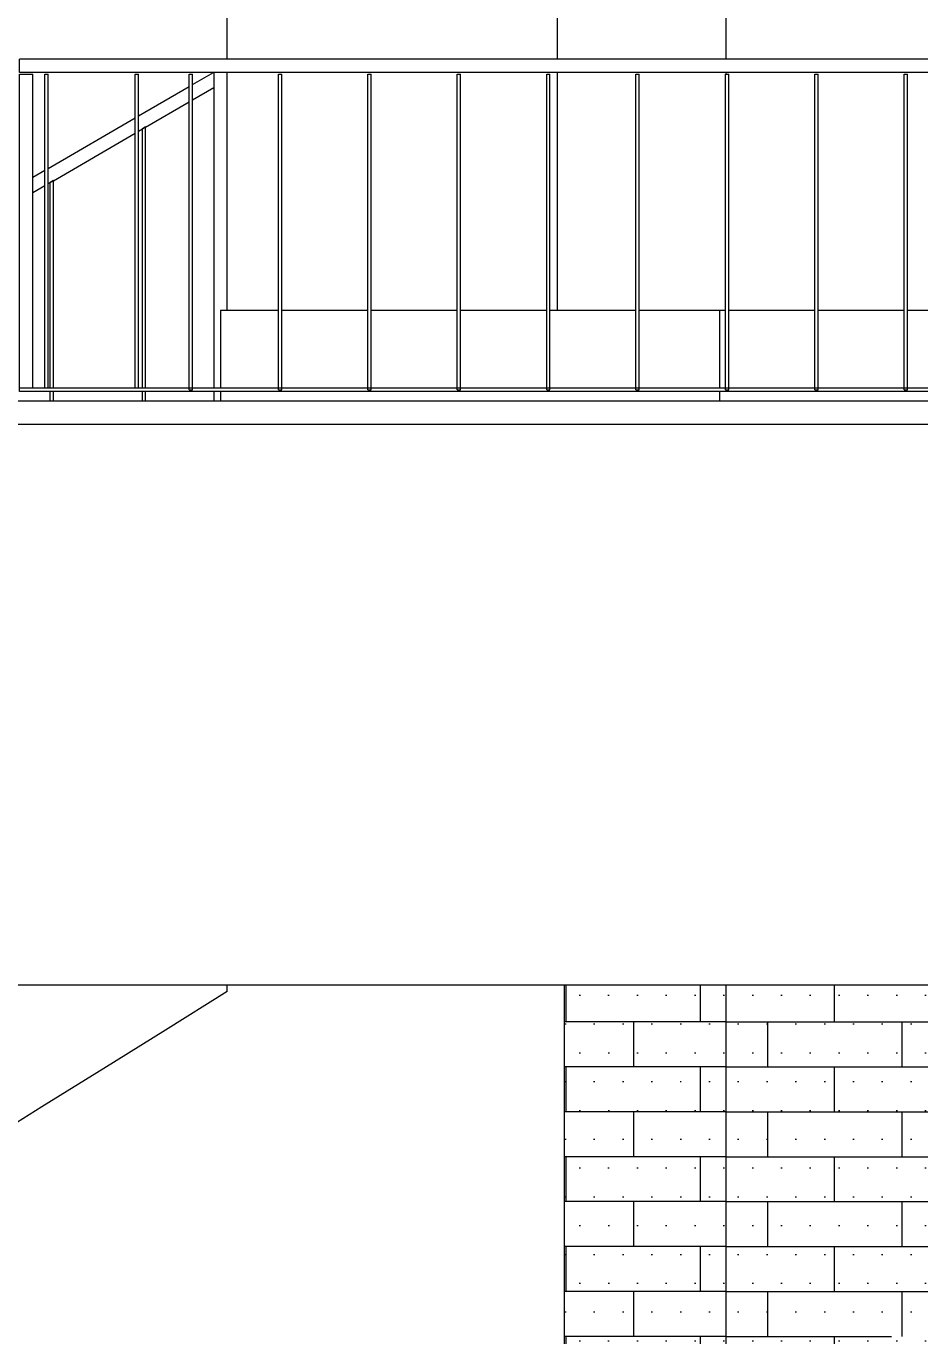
# Model space of a CAD drawing. Header units: metres. Extents: x -111189 to -108577, y -72951 to -72647.
# Drawn here: x -108825.106 to -108823.754, y -72942.913 to -72940.933 of the extents above; entities that cross this region are included whole.
import ezdxf

# ---------------------------------------------------------------- set-up
doc = ezdxf.new("R2010")
doc.units = ezdxf.units.M
doc.header["$MEASUREMENT"] = 0
for name, color, linetype in [('03 - COBERTURA', 7, 'Continuous'), ('03 - LAJES', 7, 'Continuous'), ('04 - TECTO FALSO', 7, 'Continuous'), ('06 - ESCADAS _ GUARDAS', 7, 'Continuous'), ('06 - FORRA', 7, 'Continuous'), ('12 - COTAS GERAIS', 7, 'Continuous')]:
    doc.layers.add(name, color=color, linetype=linetype)
doc.styles.add('ESTILO_GERADO_7', font='')
doc.styles.get('ESTILO_GERADO_7').set_extended_font_data('Helvetica')
doc.dimstyles.new('ESTILO_GERADO__5', dxfattribs={"dimtxt": 0.15, "dimasz": 0.114, "dimexe": 0.18, "dimexo": 0.0625, "dimgap": 0, "dimtad": 1, "dimzin": 0, "dimdsep": 46, "dimtxsty": 'ESTILO_GERADO_7', "dimblk": 'ARROWHEAD_2', "dimblk1": 'ARROWHEAD_2', "dimblk2": 'ARROWHEAD_2', "dimcen": 0.09, "dimse1": 1, "dimse2": 1, "dimclrd": 7, "dimclre": 7, "dimclrt": 7, "dimadec": 0, "dimazin": 0, "dimtfac": 1, "dimtdec": 4, "dimtmove": 0, "dimatfit": 3, "dimfxl": 1, "dimtolj": 1, "dimtzin": 0, "dimarcsym": 0})
pattern_1 = [(360, (-108649.912126, -72941.96242), (0.021783658, 0.043567315), [0, -0.043567315])]

# ---------------------------------------------------------------- blocks, each defined once
blk = doc.blocks.new('Corte Elem_1490_1', base_point=(-108649.9121, -72941.9624))
at = {"layer": '06 - ESCADAS _ GUARDAS', "color": 251, "linetype": 'Continuous', "lineweight": 13}
for p, q in [((-108824.8545, -72941.0209), (-108824.8227, -72941.0024)), ((-108824.9362, -72941.0683), (-108824.8595, -72941.0238)), ((-108824.8545, -72941.044), (-108824.8222, -72941.0253)), ((-108824.9253, -72941.0851), (-108824.8595, -72941.0469)), ((-108825.0727, -72941.1476), (-108824.9412, -72941.0712)), ((-108824.9362, -72941.0914), (-108824.9303, -72941.088)), ((-108824.9303, -72941.088), (-108824.9253, -72941.0851)), ((-108825.0649, -72941.1662), (-108824.9412, -72941.0943)), ((-108825.096, -72941.1611), (-108825.0777, -72941.1505)), ((-108825.0727, -72941.1707), (-108825.0699, -72941.1691)), ((-108825.0699, -72941.1691), (-108825.0649, -72941.1662)), ((-108825.096, -72941.1842), (-108825.0777, -72941.1736))]:
    blk.add_line(p, q, dxfattribs=at)
blk = doc.blocks.new('*X2192', base_point=(-108649.9121, -72941.9624))
at = {"color": 254, "linetype": 'Continuous', "lineweight": 13}
for p, q in [((-108824.2891, -72942.4384), (-108824.2891, -72942.3825)), ((-108824.0861, -72942.4384), (-108824.0861, -72942.3825)), ((-108824.2891, -72942.4384), (-108824.2922, -72942.4384)), ((-108824.0861, -72942.4384), (-108824.2891, -72942.4384)), ((-108824.1876, -72942.4384), (-108824.1876, -72942.5064)), ((-108824.0471, -72942.4384), (-108824.0861, -72942.4384)), ((-108824.2891, -72942.5064), (-108824.2922, -72942.5064)), ((-108824.0861, -72942.5064), (-108824.2891, -72942.5064)), ((-108824.2891, -72942.5744), (-108824.2891, -72942.5064)), ((-108824.0471, -72942.5064), (-108824.0861, -72942.5064)), ((-108824.0861, -72942.5744), (-108824.0861, -72942.5064)), ((-108824.2891, -72942.5744), (-108824.2922, -72942.5744)), ((-108824.0861, -72942.5744), (-108824.2891, -72942.5744)), ((-108824.1876, -72942.5744), (-108824.1876, -72942.6424)), ((-108824.0471, -72942.5744), (-108824.0861, -72942.5744)), ((-108824.2891, -72942.6424), (-108824.2922, -72942.6424)), ((-108824.0861, -72942.6424), (-108824.2891, -72942.6424)), ((-108824.2891, -72942.7104), (-108824.2891, -72942.6424)), ((-108824.0471, -72942.6424), (-108824.0861, -72942.6424)), ((-108824.0861, -72942.7104), (-108824.0861, -72942.6424)), ((-108824.2891, -72942.7104), (-108824.2922, -72942.7104)), ((-108824.0861, -72942.7104), (-108824.2891, -72942.7104)), ((-108824.1876, -72942.7104), (-108824.1876, -72942.7784)), ((-108824.0471, -72942.7104), (-108824.0861, -72942.7104)), ((-108824.2891, -72942.7784), (-108824.2922, -72942.7784)), ((-108824.0861, -72942.7784), (-108824.2891, -72942.7784)), ((-108824.2891, -72942.8464), (-108824.2891, -72942.7784)), ((-108824.0471, -72942.7784), (-108824.0861, -72942.7784)), ((-108824.0861, -72942.8464), (-108824.0861, -72942.7784)), ((-108824.2891, -72942.8464), (-108824.2922, -72942.8464)), ((-108824.0861, -72942.8464), (-108824.2891, -72942.8464)), ((-108824.1876, -72942.8464), (-108824.1876, -72942.9144)), ((-108824.0471, -72942.8464), (-108824.0861, -72942.8464)), ((-108824.2891, -72942.9144), (-108824.2922, -72942.9144)), ((-108824.0861, -72942.9144), (-108824.2891, -72942.9144)), ((-108824.2891, -72942.9824), (-108824.2891, -72942.9144)), ((-108824.0471, -72942.9144), (-108824.0861, -72942.9144)), ((-108824.0861, -72942.9824), (-108824.0861, -72942.9144)), ((-108824.2891, -72942.9824), (-108824.2922, -72942.9824)), ((-108824.0861, -72942.9824), (-108824.2891, -72942.9824)), ((-108824.1876, -72942.9824), (-108824.1876, -72943.0504)), ((-108824.0471, -72942.9824), (-108824.0861, -72942.9824)), ((-108824.2891, -72943.0504), (-108824.2922, -72943.0504)), ((-108824.0861, -72943.0504), (-108824.2891, -72943.0504)), ((-108824.2891, -72943.1184), (-108824.2891, -72943.0504)), ((-108824.0471, -72943.0504), (-108824.0861, -72943.0504)), ((-108824.0861, -72943.1184), (-108824.0861, -72943.0504)), ((-108824.2891, -72943.1184), (-108824.2922, -72943.1184)), ((-108824.0861, -72943.1184), (-108824.2891, -72943.1184)), ((-108824.1876, -72943.1184), (-108824.1876, -72943.1864)), ((-108824.0471, -72943.1184), (-108824.0861, -72943.1184)), ((-108824.2891, -72943.1864), (-108824.2922, -72943.1864)), ((-108824.0861, -72943.1864), (-108824.2891, -72943.1864)), ((-108824.2891, -72943.2544), (-108824.2891, -72943.1864)), ((-108824.0471, -72943.1864), (-108824.0861, -72943.1864)), ((-108824.0861, -72943.2544), (-108824.0861, -72943.1864)), ((-108824.2891, -72943.2544), (-108824.2922, -72943.2544)), ((-108824.0861, -72943.2544), (-108824.2891, -72943.2544)), ((-108824.1876, -72943.2544), (-108824.1876, -72943.3224)), ((-108824.0471, -72943.2544), (-108824.0861, -72943.2544)), ((-108824.2891, -72943.3224), (-108824.2922, -72943.3224)), ((-108824.0861, -72943.3224), (-108824.2891, -72943.3224)), ((-108824.2891, -72943.3904), (-108824.2891, -72943.3224)), ((-108824.0471, -72943.3224), (-108824.0861, -72943.3224)), ((-108824.0861, -72943.3904), (-108824.0861, -72943.3224)), ((-108824.2891, -72943.3904), (-108824.2922, -72943.3904)), ((-108824.0861, -72943.3904), (-108824.2891, -72943.3904)), ((-108824.1876, -72943.3904), (-108824.1876, -72943.4584)), ((-108824.0471, -72943.3904), (-108824.0861, -72943.3904)), ((-108824.2891, -72943.4584), (-108824.2922, -72943.4584)), ((-108824.0861, -72943.4584), (-108824.2891, -72943.4584)), ((-108824.2891, -72943.5264), (-108824.2891, -72943.4584)), ((-108824.0471, -72943.4584), (-108824.0861, -72943.4584)), ((-108824.0861, -72943.5264), (-108824.0861, -72943.4584)), ((-108824.2891, -72943.5264), (-108824.2922, -72943.5264)), ((-108824.0861, -72943.5264), (-108824.2891, -72943.5264)), ((-108824.1876, -72943.5264), (-108824.1876, -72943.5944)), ((-108824.0471, -72943.5264), (-108824.0861, -72943.5264)), ((-108824.2891, -72943.5944), (-108824.2922, -72943.5944)), ((-108824.0861, -72943.5944), (-108824.2891, -72943.5944)), ((-108824.2891, -72943.6624), (-108824.2891, -72943.5944)), ((-108824.0471, -72943.5944), (-108824.0861, -72943.5944)), ((-108824.0861, -72943.6624), (-108824.0861, -72943.5944)), ((-108824.2891, -72943.6624), (-108824.2922, -72943.6624)), ((-108824.0861, -72943.6624), (-108824.2891, -72943.6624)), ((-108824.1876, -72943.6624), (-108824.1876, -72943.7304)), ((-108824.0471, -72943.6624), (-108824.0861, -72943.6624)), ((-108824.2891, -72943.7304), (-108824.2922, -72943.7304)), ((-108824.0861, -72943.7304), (-108824.2891, -72943.7304)), ((-108824.2891, -72943.7984), (-108824.2891, -72943.7304)), ((-108824.0471, -72943.7304), (-108824.0861, -72943.7304)), ((-108824.0861, -72943.7984), (-108824.0861, -72943.7304)), ((-108824.2891, -72943.7984), (-108824.2922, -72943.7984)), ((-108824.0861, -72943.7984), (-108824.2891, -72943.7984)), ((-108824.1876, -72943.7984), (-108824.1876, -72943.8418)), ((-108824.0471, -72943.7984), (-108824.0861, -72943.7984))]:
    blk.add_line(p, q, dxfattribs=at)
blk = doc.blocks.new('Corte Elem_1500_1', base_point=(-108649.9121, -72941.9624))
at = {"linetype": 'Continuous', "lineweight": 13}
h = blk.add_hatch(dxfattribs=at)
h.set_pattern_fill('DOTS_0001', color=251, style=0, pattern_type=2)
h.set_pattern_definition(pattern_1)
h.paths.add_polyline_path([(-108824.2922, -72942.3825), (-108824.2922, -72943.5962), (-108824.0687, -72943.8427), (-108824.0471, -72943.8429), (-108824.0471, -72942.3825)])
at = {"color": 7, "linetype": 'Continuous', "lineweight": 13}
blk.add_line((-108824.2922, -72942.3825), (-108824.2922, -72943.841), dxfattribs=at)
at = {"lineweight": 0}
blk.add_blockref('*X2192', (-108649.9121, -72941.9624), dxfattribs=at)
blk = doc.blocks.new('Corte Elem_1519_1', base_point=(-108649.9121, -72941.9624))
at = {"layer": '03 - LAJES', "color": 7, "linetype": 'Continuous', "lineweight": 13}
blk.add_line((-108825.3922, -72942.3825), (-108821.3422, -72942.3825), dxfattribs=at)
blk = doc.blocks.new('Corte Elem_1524_1', base_point=(-108649.9121, -72941.9624))
at = {"layer": '03 - COBERTURA', "color": 7, "linetype": 'Continuous', "lineweight": 13}
for p, q in [((-108824.8022, -72940.9824), (-108824.8022, -72939.0624)), ((-108824.8022, -72941.3624), (-108824.8022, -72941.0024))]:
    blk.add_line(p, q, dxfattribs=at)
blk = doc.blocks.new('Corte Elem_1525_1', base_point=(-108649.9121, -72941.9624))
at = {"layer": '03 - COBERTURA', "color": 7, "linetype": 'Continuous', "lineweight": 13}
for p, q in [((-108824.0471, -72940.9824), (-108824.0471, -72939.0624)), ((-108824.0471, -72941.0049), (-108824.0471, -72941.0024))]:
    blk.add_line(p, q, dxfattribs=at)
blk = doc.blocks.new('Corte Elem_1610_1', base_point=(-108649.9121, -72941.9624))
at = {"layer": '06 - FORRA', "color": 7, "linetype": 'Continuous', "lineweight": 13}
for p, q in [((-108824.0484, -72941.3624), (-108824.0571, -72941.3624)), ((-108824.0571, -72941.3624), (-108824.0571, -72941.4799)), ((-108823.9132, -72941.3624), (-108824.0434, -72941.3624)), ((-108823.778, -72941.3624), (-108823.9082, -72941.3624)), ((-108823.6428, -72941.3624), (-108823.773, -72941.3624)), ((-108823.5371, -72941.3624), (-108823.6378, -72941.3624)), ((-108823.5371, -72941.4799), (-108823.5371, -72941.3624)), ((-108824.0571, -72941.4849), (-108824.0571, -72941.4993)), ((-108823.5371, -72941.4993), (-108823.5371, -72941.4849))]:
    blk.add_line(p, q, dxfattribs=at)
blk = doc.blocks.new('Corte Elem_1611_1', base_point=(-108649.9121, -72941.9624))
at = {"layer": '06 - FORRA', "color": 7, "linetype": 'Continuous', "lineweight": 13}
for p, q in [((-108824.7243, -72941.3624), (-108824.8122, -72941.3624)), ((-108824.8122, -72941.3624), (-108824.8122, -72941.4799)), ((-108824.5891, -72941.3624), (-108824.7193, -72941.3624)), ((-108824.4539, -72941.3624), (-108824.5841, -72941.3624)), ((-108824.3187, -72941.3624), (-108824.4489, -72941.3624)), ((-108824.1836, -72941.3624), (-108824.3137, -72941.3624)), ((-108824.0571, -72941.3624), (-108824.1786, -72941.3624)), ((-108824.8122, -72941.4849), (-108824.8122, -72941.4993))]:
    blk.add_line(p, q, dxfattribs=at)
blk = doc.blocks.new('Corte Elem_1646_1', base_point=(-108649.9121, -72941.9624))
at = {"layer": '04 - TECTO FALSO', "color": 7, "linetype": 'Continuous', "lineweight": 13}
for p, q in [((-108825.3922, -72941.4993), (-108821.3422, -72941.4993)), ((-108825.3922, -72941.5343), (-108821.3422, -72941.5343))]:
    blk.add_line(p, q, dxfattribs=at)
blk = doc.blocks.new('Corte Elem_1652_1', base_point=(-108649.9121, -72941.9624))
at = {"layer": '06 - FORRA', "color": 7, "linetype": 'Continuous', "lineweight": 13}
for p, q in [((-108824.3022, -72940.9824), (-108824.3022, -72938.6624)), ((-108824.3022, -72941.3624), (-108824.3022, -72941.0024))]:
    blk.add_line(p, q, dxfattribs=at)
blk = doc.blocks.new('Corte Elem_1677_1', base_point=(-108649.9121, -72941.9624))
at = {"layer": '06 - ESCADAS _ GUARDAS', "color": 251, "linetype": 'Continuous', "lineweight": 13}
for p, q in [((-108824.8022, -72942.3926), (-108824.8955, -72942.4508)), ((-108824.8022, -72942.3926), (-108824.8022, -72942.3825)), ((-108824.8955, -72942.4508), (-108824.9888, -72942.509)), ((-108824.9888, -72942.509), (-108825.0822, -72942.5672)), ((-108825.0822, -72942.5672), (-108825.1755, -72942.6254))]:
    blk.add_line(p, q, dxfattribs=at)
blk = doc.blocks.new('Corte Elem_1703_1', base_point=(-108649.9121, -72941.9624))
at = {"layer": '06 - ESCADAS _ GUARDAS', "color": 251, "linetype": 'Continuous', "lineweight": 13}
for p, q in [((-108825.0699, -72941.1684), (-108825.0649, -72941.1655)), ((-108825.0699, -72941.1691), (-108825.0699, -72941.1684)), ((-108825.0699, -72941.4799), (-108825.0699, -72941.1691)), ((-108825.0649, -72941.1662), (-108825.0649, -72941.1655)), ((-108825.0649, -72941.4799), (-108825.0649, -72941.1662)), ((-108825.0699, -72941.4993), (-108825.0699, -72941.4849)), ((-108825.0649, -72941.4993), (-108825.0649, -72941.4849))]:
    blk.add_line(p, q, dxfattribs=at)
blk = doc.blocks.new('Corte Elem_1704_1', base_point=(-108649.9121, -72941.9624))
at = {"layer": '06 - ESCADAS _ GUARDAS', "color": 251, "linetype": 'Continuous', "lineweight": 13}
for p, q in [((-108824.9303, -72941.0874), (-108824.9253, -72941.0845)), ((-108824.9303, -72941.088), (-108824.9303, -72941.0874)), ((-108824.9303, -72941.4799), (-108824.9303, -72941.088)), ((-108824.9253, -72941.0851), (-108824.9253, -72941.0845)), ((-108824.9253, -72941.4799), (-108824.9253, -72941.0851)), ((-108824.9303, -72941.4993), (-108824.9303, -72941.4849)), ((-108824.9253, -72941.4993), (-108824.9253, -72941.4849))]:
    blk.add_line(p, q, dxfattribs=at)
blk = doc.blocks.new('*X2411', base_point=(-108649.9121, -72941.9624))
at = {"color": 254, "linetype": 'Continuous', "lineweight": 13}
for p, q in [((-108823.8831, -72942.4384), (-108823.8831, -72942.3825)), ((-108824.0471, -72942.4384), (-108823.8831, -72942.4384)), ((-108823.9846, -72942.4384), (-108823.9846, -72942.5064)), ((-108823.8831, -72942.4384), (-108823.7971, -72942.4384)), ((-108824.0471, -72942.5064), (-108823.8831, -72942.5064)), ((-108823.8831, -72942.5064), (-108823.7971, -72942.5064)), ((-108823.8831, -72942.5744), (-108823.8831, -72942.5064)), ((-108824.0471, -72942.5744), (-108823.8831, -72942.5744)), ((-108823.9846, -72942.5744), (-108823.9846, -72942.6424)), ((-108823.8831, -72942.5744), (-108823.7971, -72942.5744)), ((-108824.0471, -72942.6424), (-108823.8831, -72942.6424)), ((-108823.8831, -72942.6424), (-108823.7971, -72942.6424)), ((-108823.8831, -72942.7104), (-108823.8831, -72942.6424)), ((-108824.0471, -72942.7104), (-108823.8831, -72942.7104)), ((-108823.9846, -72942.7104), (-108823.9846, -72942.7784)), ((-108823.8831, -72942.7104), (-108823.7971, -72942.7104)), ((-108824.0471, -72942.7784), (-108823.8831, -72942.7784)), ((-108823.8831, -72942.7784), (-108823.7971, -72942.7784)), ((-108823.8831, -72942.8464), (-108823.8831, -72942.7784)), ((-108824.0471, -72942.8464), (-108823.8831, -72942.8464)), ((-108823.9846, -72942.8464), (-108823.9846, -72942.9144)), ((-108823.8831, -72942.8464), (-108823.7971, -72942.8464)), ((-108824.0471, -72942.9144), (-108823.8831, -72942.9144)), ((-108823.8831, -72942.9144), (-108823.7971, -72942.9144)), ((-108823.8831, -72942.9824), (-108823.8831, -72942.9144)), ((-108824.0471, -72942.9824), (-108823.8831, -72942.9824)), ((-108823.9846, -72942.9824), (-108823.9846, -72943.0504)), ((-108823.8831, -72942.9824), (-108823.7971, -72942.9824)), ((-108824.0471, -72943.0504), (-108823.8831, -72943.0504)), ((-108823.8831, -72943.0504), (-108823.7971, -72943.0504)), ((-108823.8831, -72943.1184), (-108823.8831, -72943.0504)), ((-108824.0471, -72943.1184), (-108823.8831, -72943.1184)), ((-108823.9846, -72943.1184), (-108823.9846, -72943.1864)), ((-108823.8831, -72943.1184), (-108823.7971, -72943.1184)), ((-108824.0471, -72943.1864), (-108823.8831, -72943.1864)), ((-108823.8831, -72943.1864), (-108823.7971, -72943.1864)), ((-108823.8831, -72943.2544), (-108823.8831, -72943.1864)), ((-108824.0471, -72943.2544), (-108823.8831, -72943.2544)), ((-108823.9846, -72943.2544), (-108823.9846, -72943.3224)), ((-108823.8831, -72943.2544), (-108823.7971, -72943.2544)), ((-108824.0471, -72943.3224), (-108823.8831, -72943.3224)), ((-108823.8831, -72943.3224), (-108823.7971, -72943.3224)), ((-108823.8831, -72943.3904), (-108823.8831, -72943.3224)), ((-108824.0471, -72943.3904), (-108823.8831, -72943.3904)), ((-108823.9846, -72943.3904), (-108823.9846, -72943.4584)), ((-108823.8831, -72943.3904), (-108823.7971, -72943.3904)), ((-108824.0471, -72943.4584), (-108823.8831, -72943.4584)), ((-108823.8831, -72943.4584), (-108823.7971, -72943.4584)), ((-108823.8831, -72943.5264), (-108823.8831, -72943.4584)), ((-108824.0471, -72943.5264), (-108823.8831, -72943.5264)), ((-108823.9846, -72943.5264), (-108823.9846, -72943.5944)), ((-108823.8831, -72943.5264), (-108823.7971, -72943.5264)), ((-108824.0471, -72943.5944), (-108823.8831, -72943.5944)), ((-108823.8831, -72943.5944), (-108823.7971, -72943.5944)), ((-108823.8831, -72943.6624), (-108823.8831, -72943.5944)), ((-108824.0471, -72943.6624), (-108823.8831, -72943.6624)), ((-108823.9846, -72943.6624), (-108823.9846, -72943.7304)), ((-108823.8831, -72943.6624), (-108823.7971, -72943.6624)), ((-108824.0471, -72943.7304), (-108823.8831, -72943.7304)), ((-108823.8831, -72943.7304), (-108823.7971, -72943.7304)), ((-108823.8831, -72943.7984), (-108823.8831, -72943.7304)), ((-108824.0471, -72943.7984), (-108823.8831, -72943.7984)), ((-108823.9846, -72943.7984), (-108823.9846, -72943.8664)), ((-108823.8831, -72943.7984), (-108823.7971, -72943.7984)), ((-108824.0471, -72943.8664), (-108823.8831, -72943.8664)), ((-108823.8831, -72943.8664), (-108823.7971, -72943.8664)), ((-108823.8831, -72943.9066), (-108823.8831, -72943.8664))]:
    blk.add_line(p, q, dxfattribs=at)
blk = doc.blocks.new('Corte Elem_1711_1', base_point=(-108649.9121, -72941.9624))
at = {"linetype": 'Continuous', "lineweight": 13}
h = blk.add_hatch(dxfattribs=at)
h.set_pattern_fill('DOTS_0001', color=251, style=0, pattern_type=2)
h.set_pattern_definition(pattern_1)
h.paths.add_polyline_path([(-108823.7971, -72942.3825), (-108824.0471, -72942.3825), (-108824.0471, -72943.1028), (-108823.7971, -72943.1028)])
at = {"color": 7, "linetype": 'Continuous', "lineweight": 13}
blk.add_line((-108824.0471, -72943.9263), (-108824.0471, -72942.3825), dxfattribs=at)
at = {"lineweight": 0}
blk.add_blockref('*X2411', (-108649.9121, -72941.9624), dxfattribs=at)
blk = doc.blocks.new('*X2413', base_point=(-108649.9121, -72941.9624))
at = {"color": 254, "linetype": 'Continuous', "lineweight": 13}
for p, q in [((-108823.7971, -72942.4384), (-108823.6801, -72942.4384)), ((-108823.7816, -72942.4384), (-108823.7816, -72942.5064)), ((-108823.7971, -72942.5064), (-108823.6801, -72942.5064)), ((-108823.7971, -72942.5744), (-108823.6801, -72942.5744)), ((-108823.7816, -72942.5744), (-108823.7816, -72942.6424)), ((-108823.7971, -72942.6424), (-108823.6801, -72942.6424)), ((-108823.7971, -72942.7104), (-108823.6801, -72942.7104)), ((-108823.7816, -72942.7104), (-108823.7816, -72942.7784)), ((-108823.7971, -72942.7784), (-108823.6801, -72942.7784)), ((-108823.7971, -72942.8464), (-108823.6801, -72942.8464)), ((-108823.7816, -72942.8464), (-108823.7816, -72942.9144))]:
    blk.add_line(p, q, dxfattribs=at)
blk = doc.blocks.new('Corte Elem_1712_1', base_point=(-108649.9121, -72941.9624))
at = {"linetype": 'Continuous', "lineweight": 13}
h = blk.add_hatch(dxfattribs=at)
h.set_pattern_fill('DOTS_0001', color=251, style=0, pattern_type=2)
h.set_pattern_definition(pattern_1)
h.paths.add_polyline_path([(-108821.3422, -72942.3825), (-108823.7971, -72942.3825), (-108823.7971, -72943.1028), (-108821.3422, -72943.1028)])
at = {"lineweight": 0}
blk.add_blockref('*X2413', (-108649.9121, -72941.9624), dxfattribs=at)
blk = doc.blocks.new('Corte Elem_1756_1', base_point=(-108649.9121, -72941.9624))
at = {"layer": '06 - ESCADAS _ GUARDAS', "color": 251, "linetype": 'Continuous', "lineweight": 13}
for p, q in [((-108824.8222, -72941.0024), (-108824.8222, -72941.4799)), ((-108824.8222, -72941.4849), (-108824.8222, -72941.4993))]:
    blk.add_line(p, q, dxfattribs=at)
blk = doc.blocks.new('Corte Elem_1757_1', base_point=(-108649.9121, -72941.9624))
at = {"layer": '06 - ESCADAS _ GUARDAS', "color": 7, "linetype": 'Continuous', "lineweight": 13}
for p, q in [((-108821.3422, -72940.9824), (-108824.9922, -72940.9824)), ((-108821.3622, -72941.0024), (-108824.9922, -72941.0024))]:
    blk.add_line(p, q, dxfattribs=at)
blk = doc.blocks.new('Corte Elem_1758_1', base_point=(-108649.9121, -72941.9624))
at = {"layer": '06 - ESCADAS _ GUARDAS', "color": 7, "linetype": 'Continuous', "lineweight": 13}
for p, q in [((-108824.8595, -72941.4799), (-108824.9922, -72941.4799)), ((-108821.3622, -72941.4849), (-108824.9922, -72941.4849)), ((-108824.8545, -72941.4799), (-108824.8595, -72941.4799)), ((-108824.7243, -72941.4799), (-108824.8545, -72941.4799)), ((-108824.7193, -72941.4799), (-108824.7243, -72941.4799)), ((-108824.5891, -72941.4799), (-108824.7193, -72941.4799)), ((-108824.5841, -72941.4799), (-108824.5891, -72941.4799)), ((-108824.4539, -72941.4799), (-108824.5841, -72941.4799)), ((-108824.4489, -72941.4799), (-108824.4539, -72941.4799)), ((-108824.3187, -72941.4799), (-108824.4489, -72941.4799)), ((-108824.3137, -72941.4799), (-108824.3187, -72941.4799)), ((-108824.1836, -72941.4799), (-108824.3137, -72941.4799)), ((-108824.1786, -72941.4799), (-108824.1836, -72941.4799)), ((-108824.0484, -72941.4799), (-108824.1786, -72941.4799)), ((-108824.0434, -72941.4799), (-108824.0484, -72941.4799)), ((-108823.9132, -72941.4799), (-108824.0434, -72941.4799)), ((-108823.9082, -72941.4799), (-108823.9132, -72941.4799)), ((-108823.778, -72941.4799), (-108823.9082, -72941.4799)), ((-108823.773, -72941.4799), (-108823.778, -72941.4799)), ((-108823.6428, -72941.4799), (-108823.773, -72941.4799))]:
    blk.add_line(p, q, dxfattribs=at)
blk = doc.blocks.new('Corte Elem_1759_1', base_point=(-108649.9121, -72941.9624))
at = {"layer": '06 - ESCADAS _ GUARDAS', "color": 7, "linetype": 'Continuous', "lineweight": 13}
for p, q in [((-108825.116, -72941.0024), (-108825.116, -72940.9824)), ((-108824.9922, -72940.9824), (-108825.116, -72940.9824)), ((-108824.9922, -72941.0024), (-108825.116, -72941.0024))]:
    blk.add_line(p, q, dxfattribs=at)
blk = doc.blocks.new('Corte Elem_1760_1', base_point=(-108649.9121, -72941.9624))
at = {"layer": '06 - ESCADAS _ GUARDAS', "color": 7, "linetype": 'Continuous', "lineweight": 13}
for p, q in [((-108825.116, -72941.4849), (-108825.116, -72941.4799)), ((-108824.9922, -72941.4799), (-108825.116, -72941.4799)), ((-108824.9922, -72941.4849), (-108825.116, -72941.4849))]:
    blk.add_line(p, q, dxfattribs=at)
blk = doc.blocks.new('Corte Elem_1781_1', base_point=(-108649.9121, -72941.9624))
at = {"layer": '06 - ESCADAS _ GUARDAS', "linetype": 'Continuous', "lineweight": 13}
h = blk.add_hatch(dxfattribs=at)
h.set_pattern_fill('DOTS_0001', color=251, style=0, pattern_type=2)
h.set_pattern_definition(pattern_1)
h.paths.add_polyline_path([(-108823.778, -72941.4824), (-108823.773, -72941.4824), (-108823.773, -72941.0049), (-108823.778, -72941.0049)])
at = {"layer": '06 - ESCADAS _ GUARDAS', "color": 7, "linetype": 'Continuous', "lineweight": 13}
for p, q in [((-108823.778, -72941.0049), (-108823.773, -72941.0049)), ((-108823.778, -72941.4799), (-108823.778, -72941.0049)), ((-108823.773, -72941.4799), (-108823.773, -72941.0049)), ((-108823.778, -72941.4824), (-108823.778, -72941.4799)), ((-108823.778, -72941.4824), (-108823.773, -72941.4824)), ((-108823.773, -72941.4824), (-108823.773, -72941.4799))]:
    blk.add_line(p, q, dxfattribs=at)
blk = doc.blocks.new('Corte Elem_1782_1', base_point=(-108649.9121, -72941.9624))
at = {"layer": '06 - ESCADAS _ GUARDAS', "linetype": 'Continuous', "lineweight": 13}
h = blk.add_hatch(dxfattribs=at)
h.set_pattern_fill('DOTS_0001', color=251, style=0, pattern_type=2)
h.set_pattern_definition(pattern_1)
h.paths.add_polyline_path([(-108823.9082, -72941.0049), (-108823.9132, -72941.0049), (-108823.9132, -72941.3622), (-108823.9082, -72941.3576)])
at = {"layer": '06 - ESCADAS _ GUARDAS', "color": 7, "linetype": 'Continuous', "lineweight": 13}
for p, q in [((-108823.9132, -72941.0049), (-108823.9082, -72941.0049)), ((-108823.9132, -72941.4799), (-108823.9132, -72941.0049)), ((-108823.9082, -72941.4799), (-108823.9082, -72941.0049)), ((-108823.9132, -72941.4824), (-108823.9132, -72941.4799)), ((-108823.9132, -72941.4824), (-108823.9082, -72941.4824)), ((-108823.9082, -72941.4824), (-108823.9082, -72941.4799))]:
    blk.add_line(p, q, dxfattribs=at)
blk = doc.blocks.new('Corte Elem_1783_1', base_point=(-108649.9121, -72941.9624))
at = {"layer": '06 - ESCADAS _ GUARDAS', "linetype": 'Continuous', "lineweight": 13}
h = blk.add_hatch(dxfattribs=at)
h.set_pattern_fill('DOTS_0001', color=251, style=0, pattern_type=2)
h.set_pattern_definition(pattern_1)
h.paths.add_polyline_path([(-108824.0484, -72941.0049), (-108824.0484, -72941.4824), (-108824.0459, -72941.4824), (-108824.0434, -72941.4802), (-108824.0434, -72941.0049)])
at = {"layer": '06 - ESCADAS _ GUARDAS', "color": 7, "linetype": 'Continuous', "lineweight": 13}
for p, q in [((-108824.0484, -72941.0049), (-108824.0434, -72941.0049)), ((-108824.0484, -72941.4799), (-108824.0484, -72941.0049)), ((-108824.0434, -72941.4799), (-108824.0434, -72941.0049)), ((-108824.0484, -72941.4824), (-108824.0484, -72941.4799)), ((-108824.0484, -72941.4824), (-108824.0434, -72941.4824)), ((-108824.0434, -72941.4824), (-108824.0434, -72941.4799))]:
    blk.add_line(p, q, dxfattribs=at)
blk = doc.blocks.new('Corte Elem_1784_1', base_point=(-108649.9121, -72941.9624))
at = {"layer": '06 - ESCADAS _ GUARDAS', "color": 7, "linetype": 'Continuous', "lineweight": 13}
for p, q in [((-108824.1836, -72941.0049), (-108824.1786, -72941.0049)), ((-108824.1836, -72941.4799), (-108824.1836, -72941.0049)), ((-108824.1786, -72941.4799), (-108824.1786, -72941.0049)), ((-108824.1836, -72941.4824), (-108824.1836, -72941.4799)), ((-108824.1836, -72941.4824), (-108824.1786, -72941.4824)), ((-108824.1786, -72941.4824), (-108824.1786, -72941.4799))]:
    blk.add_line(p, q, dxfattribs=at)
blk = doc.blocks.new('Corte Elem_1785_1', base_point=(-108649.9121, -72941.9624))
at = {"layer": '06 - ESCADAS _ GUARDAS', "color": 7, "linetype": 'Continuous', "lineweight": 13}
for p, q in [((-108824.3187, -72941.0049), (-108824.3137, -72941.0049)), ((-108824.3187, -72941.4799), (-108824.3187, -72941.0049)), ((-108824.3137, -72941.4799), (-108824.3137, -72941.0049)), ((-108824.3187, -72941.4824), (-108824.3187, -72941.4799)), ((-108824.3187, -72941.4824), (-108824.3137, -72941.4824)), ((-108824.3137, -72941.4824), (-108824.3137, -72941.4799))]:
    blk.add_line(p, q, dxfattribs=at)
blk = doc.blocks.new('Corte Elem_1786_1', base_point=(-108649.9121, -72941.9624))
at = {"layer": '06 - ESCADAS _ GUARDAS', "linetype": 'Continuous', "lineweight": 13}
h = blk.add_hatch(dxfattribs=at)
h.set_pattern_fill('DOTS_0001', color=251, style=0, pattern_type=2)
h.set_pattern_definition(pattern_1)
h.paths.add_polyline_path([(-108824.4539, -72941.4824), (-108824.4489, -72941.4824), (-108824.4489, -72941.0049), (-108824.4539, -72941.0049)])
at = {"layer": '06 - ESCADAS _ GUARDAS', "color": 7, "linetype": 'Continuous', "lineweight": 13}
for p, q in [((-108824.4539, -72941.0049), (-108824.4489, -72941.0049)), ((-108824.4539, -72941.4799), (-108824.4539, -72941.0049)), ((-108824.4489, -72941.4799), (-108824.4489, -72941.0049)), ((-108824.4539, -72941.4824), (-108824.4539, -72941.4799)), ((-108824.4539, -72941.4824), (-108824.4489, -72941.4824)), ((-108824.4489, -72941.4824), (-108824.4489, -72941.4799))]:
    blk.add_line(p, q, dxfattribs=at)
blk = doc.blocks.new('Corte Elem_1787_1', base_point=(-108649.9121, -72941.9624))
at = {"layer": '06 - ESCADAS _ GUARDAS', "linetype": 'Continuous', "lineweight": 13}
h = blk.add_hatch(dxfattribs=at)
h.set_pattern_fill('DOTS_0001', color=251, style=0, pattern_type=2)
h.set_pattern_definition(pattern_1)
h.paths.add_polyline_path([(-108824.5891, -72941.4824), (-108824.5841, -72941.4824), (-108824.5841, -72941.0049), (-108824.5891, -72941.0049)])
at = {"layer": '06 - ESCADAS _ GUARDAS', "color": 7, "linetype": 'Continuous', "lineweight": 13}
for p, q in [((-108824.5891, -72941.0049), (-108824.5841, -72941.0049)), ((-108824.5891, -72941.4799), (-108824.5891, -72941.0049)), ((-108824.5841, -72941.4799), (-108824.5841, -72941.0049)), ((-108824.5891, -72941.4824), (-108824.5891, -72941.4799)), ((-108824.5891, -72941.4824), (-108824.5841, -72941.4824)), ((-108824.5841, -72941.4824), (-108824.5841, -72941.4799))]:
    blk.add_line(p, q, dxfattribs=at)
blk = doc.blocks.new('Corte Elem_1788_1', base_point=(-108649.9121, -72941.9624))
at = {"layer": '06 - ESCADAS _ GUARDAS', "linetype": 'Continuous', "lineweight": 13}
h = blk.add_hatch(dxfattribs=at)
h.set_pattern_fill('DOTS_0001', color=251, style=0, pattern_type=2)
h.set_pattern_definition(pattern_1)
h.paths.add_polyline_path([(-108824.7243, -72941.4824), (-108824.7193, -72941.4824), (-108824.7193, -72941.0049), (-108824.7243, -72941.0049)])
at = {"layer": '06 - ESCADAS _ GUARDAS', "color": 7, "linetype": 'Continuous', "lineweight": 13}
for p, q in [((-108824.7243, -72941.0049), (-108824.7193, -72941.0049)), ((-108824.7243, -72941.4799), (-108824.7243, -72941.0049)), ((-108824.7193, -72941.4799), (-108824.7193, -72941.0049)), ((-108824.7243, -72941.4824), (-108824.7243, -72941.4799)), ((-108824.7243, -72941.4824), (-108824.7193, -72941.4824)), ((-108824.7193, -72941.4824), (-108824.7193, -72941.4799))]:
    blk.add_line(p, q, dxfattribs=at)
blk = doc.blocks.new('Corte Elem_1789_1', base_point=(-108649.9121, -72941.9624))
at = {"layer": '06 - ESCADAS _ GUARDAS', "color": 7, "linetype": 'Continuous', "lineweight": 13}
for p, q in [((-108824.8595, -72941.0049), (-108824.8545, -72941.0049)), ((-108824.8595, -72941.4799), (-108824.8595, -72941.0049)), ((-108824.8545, -72941.4799), (-108824.8545, -72941.0049)), ((-108824.8595, -72941.4824), (-108824.8595, -72941.4799)), ((-108824.8595, -72941.4824), (-108824.8545, -72941.4824)), ((-108824.8545, -72941.4824), (-108824.8545, -72941.4799))]:
    blk.add_line(p, q, dxfattribs=at)
blk = doc.blocks.new('Corte Elem_1790_1', base_point=(-108649.9121, -72941.9624))
at = {"layer": '06 - ESCADAS _ GUARDAS', "linetype": 'Continuous', "lineweight": 13}
h = blk.add_hatch(dxfattribs=at)
h.set_pattern_fill('DOTS_0001', color=251, style=0, pattern_type=2)
h.set_pattern_definition(pattern_1)
h.paths.add_polyline_path([(-108825.1137, -72941.0049), (-108825.096, -72941.0245), (-108825.096, -72941.0049)])
at = {"layer": '06 - ESCADAS _ GUARDAS', "color": 7, "linetype": 'Continuous', "lineweight": 13}
for p, q in [((-108825.116, -72941.0049), (-108825.096, -72941.0049)), ((-108825.116, -72941.4799), (-108825.116, -72941.0049)), ((-108825.096, -72941.4799), (-108825.096, -72941.0049))]:
    blk.add_line(p, q, dxfattribs=at)
blk = doc.blocks.new('Corte Elem_1803_1', base_point=(-108649.9121, -72941.9624))
at = {"layer": '06 - ESCADAS _ GUARDAS', "color": 251, "linetype": 'Continuous', "lineweight": 13}
for p, q in [((-108825.0777, -72941.0049), (-108825.0727, -72941.0049)), ((-108825.0777, -72941.4799), (-108825.0777, -72941.0049)), ((-108825.0727, -72941.4799), (-108825.0727, -72941.0049))]:
    blk.add_line(p, q, dxfattribs=at)
blk = doc.blocks.new('Corte Elem_1804_1', base_point=(-108649.9121, -72941.9624))
at = {"layer": '06 - ESCADAS _ GUARDAS', "color": 251, "linetype": 'Continuous', "lineweight": 13}
for p, q in [((-108824.9412, -72941.0049), (-108824.9362, -72941.0049)), ((-108824.9412, -72941.4799), (-108824.9412, -72941.0049)), ((-108824.9362, -72941.4799), (-108824.9362, -72941.0049))]:
    blk.add_line(p, q, dxfattribs=at)
blk = doc.blocks.new('*D2569', base_point=(-108649.9121, -72941.9624))
at = {"layer": '12 - COTAS GERAIS', "color": 7, "linetype": 'Continuous', "lineweight": 5, "transparency": 16777216}
for p, q in [((-108825.7965, -72939.0191), (-108825.6465, -72939.1057)), ((-108825.609, -72939.0624), (-108825.834, -72939.0624)), ((-108825.7215, -72941.9836), (-108825.7215, -72939.0624)), ((-108825.7965, -72941.9403), (-108825.6465, -72942.0269)), ((-108825.609, -72941.9836), (-108825.834, -72941.9836)), ((-108825.7215, -72942.0569), (-108825.7215, -72941.9836))]:
    blk.add_line(p, q, dxfattribs=at)
at = {"layer": '12 - COTAS GERAIS', "color": 7, "lineweight": 5, "transparency": 16777216, "char_height": 0.15, "attachment_point": 7, "rotation": 90, "style": 'ESTILO_GERADO_7'}
for s, insert in [('\\A1;{\\pql;\\fHelvetica|b0|i0|c0|p0;\\W1.000000;0,43}', (-108825.7515, -72939.5179)), ('\\A1;{\\pql;\\fHelvetica|b0|i0|c0|p0;\\W1.000000;2,92}', (-108825.7515, -72940.7291))]:
    blk.add_mtext(s, dxfattribs=dict(at, insert=insert))
blk = doc.blocks.new('ARROWHEAD_2')
at = {"color": 0, "linetype": 'Continuous', "lineweight": 0}
for p, q in [((-0.378, -0.655), (0.378, 0.655)), ((0, 0), (-1, 0))]:
    blk.add_line(p, q, dxfattribs=at)

msp = doc.modelspace()

# ---------------------------------------------------------------- block references
at = {"lineweight": 0}
for name in ['Corte Elem_1500_1', 'Corte Elem_1711_1', 'Corte Elem_1712_1']:
    msp.add_blockref(name, (-108649.9121, -72941.9624), dxfattribs=at)
at = {"layer": '03 - COBERTURA', "lineweight": 0}
for name in ['Corte Elem_1524_1', 'Corte Elem_1525_1']:
    msp.add_blockref(name, (-108649.9121, -72941.9624), dxfattribs=at)
at = {"layer": '03 - LAJES', "lineweight": 0}
msp.add_blockref('Corte Elem_1519_1', (-108649.9121, -72941.9624), dxfattribs=at)
at = {"layer": '04 - TECTO FALSO', "lineweight": 0}
msp.add_blockref('Corte Elem_1646_1', (-108649.9121, -72941.9624), dxfattribs=at)
at = {"layer": '06 - ESCADAS _ GUARDAS', "lineweight": 0}
for name in ['Corte Elem_1759_1', 'Corte Elem_1757_1', 'Corte Elem_1490_1', 'Corte Elem_1790_1', 'Corte Elem_1803_1', 'Corte Elem_1804_1', 'Corte Elem_1789_1', 'Corte Elem_1756_1', 'Corte Elem_1788_1', 'Corte Elem_1787_1', 'Corte Elem_1786_1', 'Corte Elem_1785_1', 'Corte Elem_1784_1', 'Corte Elem_1783_1', 'Corte Elem_1782_1', 'Corte Elem_1781_1', 'Corte Elem_1704_1', 'Corte Elem_1703_1', 'Corte Elem_1760_1', 'Corte Elem_1758_1', 'Corte Elem_1677_1']:
    msp.add_blockref(name, (-108649.9121, -72941.9624), dxfattribs=at)
at = {"layer": '06 - FORRA', "lineweight": 0}
for name in ['Corte Elem_1652_1', 'Corte Elem_1611_1', 'Corte Elem_1610_1']:
    msp.add_blockref(name, (-108649.9121, -72941.9624), dxfattribs=at)

# ---------------------------------------------------------------- dimensions: what is measured, and where the dimension line sits
at = {"layer": '12 - COTAS GERAIS', "color": 7, "linetype": 'Continuous', "lineweight": 5}
dim = msp.add_linear_dim(base=(-108825.7215, -72939.0624), p1=(-108825.3922, -72941.9836), p2=(-108824.8511, -72939.0624), angle=90, dimstyle='ESTILO_GERADO__5', dxfattribs=at)
dim.commit()
dim.dimension.update_dxf_attribs({"geometry": '*D2569', "text_midpoint": (-108825.8265, -72940.5349), "dimtype": 160, "text_rotation": 90})
for base, p1, p2, location in [((-108826.0708642739, -72941.5342640856), (-108823.7671668443, -72941.5342640856), (-108823.7671668443, -72941.5342640856), (-108826.1758642751, -72941.5461553319)), ((-108826.0708642739, -72941.5342640856), (-108823.7671668443, -72941.5342640856), (-108823.7671668443, -72941.5342640856), (-108826.1758642751, -72941.5461553319)), ((-108826.0708642739, -72941.5342640856), (-108823.7671668443, -72941.5342640856), (-108823.7671668443, -72941.5342640856), (-108826.1758642751, -72941.5461553319)), ((-108826.0708642739, -72941.5342640856), (-108823.7671668443, -72941.5342640856), (-108823.7671668443, -72941.5342640856), (-108826.1758642751, -72941.5461553319)), ((-108826.0708642739, -72941.5342640856), (-108823.7671668443, -72941.5342640856), (-108823.7671668443, -72941.5342640856), (-108826.1758642751, -72941.5461553319)), ((-108826.0708642739, -72941.5342640856), (-108823.7671668443, -72941.5342640856), (-108823.7671668443, -72941.5342640856), (-108826.1758642751, -72941.5461553319)), ((-108826.0708642739, -72941.5342640856), (-108823.7671668443, -72941.5342640856), (-108823.7671668443, -72941.5342640856), (-108826.1758642751, -72941.5461553319)), ((-108826.0708642739, -72942.3824640784), (-108823.7671668443, -72942.3824640784), (-108823.7671668443, -72942.3824640784), (-108826.1758642751, -72942.3943553246)), ((-108826.0708642739, -72942.3824640784), (-108823.7671668443, -72942.3824640784), (-108823.7671668443, -72942.3824640784), (-108826.1758642751, -72942.3943553246)), ((-108826.0708642739, -72942.3824640784), (-108823.7671668443, -72942.3824640784), (-108823.7671668443, -72942.3824640784), (-108826.1758642751, -72942.3943553246)), ((-108826.0708642739, -72942.3824640784), (-108823.7671668443, -72942.3824640784), (-108823.7671668443, -72942.3824640784), (-108826.1758642751, -72942.3943553246)), ((-108826.0708642739, -72942.3824640784), (-108823.7671668443, -72942.3824640784), (-108823.7671668443, -72942.3824640784), (-108826.1758642751, -72942.3943553246)), ((-108826.0708642739, -72942.3824640784), (-108823.7671668443, -72942.3824640784), (-108823.7671668443, -72942.3824640784), (-108826.1758642751, -72942.3943553246)), ((-108826.0708642739, -72942.3824640784), (-108823.7671668443, -72942.3824640784), (-108823.7671668443, -72942.3824640784), (-108826.1758642751, -72942.3943553246)), ((-108826.0708642739, -72942.3824640784), (-108823.7671668443, -72942.3824640784), (-108823.7671668443, -72942.3824640784), (-108826.1758642751, -72942.3943553246)), ((-108826.0527303773, -72942.3824640784), (-108823.7671668443, -72942.3824640784), (-108823.7671668443, -72942.3824640784), (-108826.1577303785, -72942.3943553246)), ((-108826.0527303773, -72942.3824640784), (-108823.7671668443, -72942.3824640784), (-108823.7671668443, -72942.3824640784), (-108826.1577303785, -72942.3943553246)), ((-108826.0527303773, -72942.3824640784), (-108823.7671668443, -72942.3824640784), (-108823.7671668443, -72942.3824640784), (-108826.1577303785, -72942.3943553246))]:
    msp.add_linear_dim(base=base, p1=p1, p2=p2, angle=90, location=location, text_rotation=90, dimstyle='ESTILO_GERADO__5', dxfattribs=at).render()

doc.saveas('drawing.dxf')
